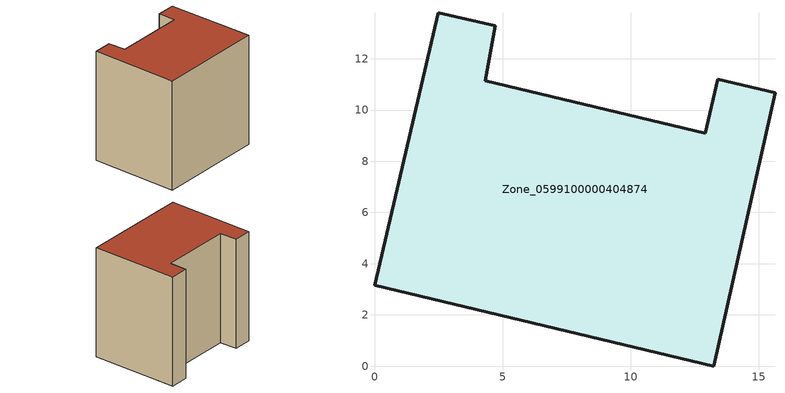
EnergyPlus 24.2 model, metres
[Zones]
Zone_0599100000404874
 floor ground (C_G): 0,3.15 2.49,13.79 4.72,13.29 4.33,11.14 12.91,9.09 13.4,11.2 15.64,10.67 13.24,0 z0
 wall outside (C_F): 2.49,13.79 0,3.15 13.24,0 15.64,10.67 13.4,11.2 12.91,9.09 4.33,11.14 4.72,13.29 2.49,13.79 z0:13.91
 roof outside (C_R): 12.91,9.09 4.33,11.14 4.72,13.29 2.49,13.79 0,3.15 13.24,0 15.64,10.67 13.4,11.2 z13.91
[BUILDING]
Pand.0599100000404874: North Axis=0; Terrain=City; Loads Convergence Tolerance Value=0.04; Temperature Convergence Tolerance Value=0.4; Solar Distribution=FullExterior; Maximum Number of Warmup Days=25; Minimum Number of Warmup Days=1
[Site:Location]
Rotterdam.The.Hague.AP_ZH_NLD Design_Conditions: Latitude=51.96; Longitude=4.45; Time Zone=1; Elevation=-4.5
[SITE:GROUNDTEMPERATURE:BUILDINGSURFACE]
18, 18, 18, 18, 18, 18, 18, 18, 18, 18, 18, 18
[MATERIAL] Thermal Absorptance=0.9; Solar Absorptance=0.7; Visible Absorptance=0.7
Name | Roughness | Thickness | Conductivity | Density | Specific Heat
G.TI.1946 | MediumSmooth | 0.15 | 1 | 540 | 1210
F.TI.1946 | Rough | 0.3 | 0.857143 | 1920 | 840
R.TI.1946 | MediumRough | 0.2 | 0.1 | 1500 | 1000
[CONSTRUCTION]
C_G: G.TI.1946
C_F: F.TI.1946
C_R: R.TI.1946
[ZONE]
Zone_0599100000404874: Type=1; Multiplier=1; Ceiling Height=Autocalculate; Volume=Autocalculate; Floor Area=autocalculate; Part of Total Floor Area=Yes
[ZONEINFILTRATION:DESIGNFLOWRATE]
Infil_Zone_0599100000404874: Zone or ZoneList or Space or SpaceList=Zone_0599100000404874; Schedule=AlwaysOn; Design Flow Rate Calculation Method=Flow/Area; Flow Rate per Floor Area=0.003; Constant Term Coefficient=1; Temperature Term Coefficient=0; Velocity Term Coefficient=0; Velocity Squared Term Coefficient=0
[HVACTEMPLATE:ZONE:IDEALLOADSAIRSYSTEM]
Zone_0599100000404874: Maximum Heating Supply Air Temperature=50; Minimum Cooling Supply Air Temperature=13; Maximum Heating Supply Air Humidity Ratio=0.0156; Minimum Cooling Supply Air Humidity Ratio=0.0077; Heating Limit=NoLimit; Cooling Limit=NoLimit; Dehumidification Control Type=ConstantSensibleHeatRatio; Cooling Sensible Heat Ratio=0.7; Dehumidification Setpoint=60; Humidification Control Type=None; Humidification Setpoint=30; Outdoor Air Method=None; Outdoor Air Flow Rate per Person=0.00944; Outdoor Air Flow Rate per Zone Floor Area=0; Outdoor Air Flow Rate per Zone=0; Demand Controlled Ventilation Type=None; Outdoor Air Economizer Type=NoEconomizer; Heat Recovery Type=None; Sensible Heat Recovery Effectiveness=0.7; Latent Heat Recovery Effectiveness=0.65
[ZONECONTROL:THERMOSTAT]
ThermostatControl_Zone_0599100000404874: Zone or ZoneList=Zone_0599100000404874; Control Type Schedule=DualSetpointControlType; Control 1=Thermostat_Zone_0599100000404874; Temperature Difference Between Cutout And Setpoint=0
[THERMOSTATSETPOINT:DUALSETPOINT]
Thermostat_Zone_0599100000404874: Heating Setpoint Temperature Schedule=HeatingSetpoint_Zone_0599100000404874; Cooling Setpoint Temperature Schedule=CoolingSetpoint_Zone_0599100000404874
[SCHEDULE:COMPACT]
HeatingSetpoint_Zone_0599100000404874: Through: 12/31, For: AllDays, Until: 24:00, 21
CoolingSetpoint_Zone_0599100000404874: Through: 12/31, For: AllDays, Until: 24:00, 24
DualSetpointControlType: Through: 12/31, For: AllDays, Until: 24:00, 4
AlwaysOn: Through: 12/31, For: AllDays, Until: 24:00, 1
